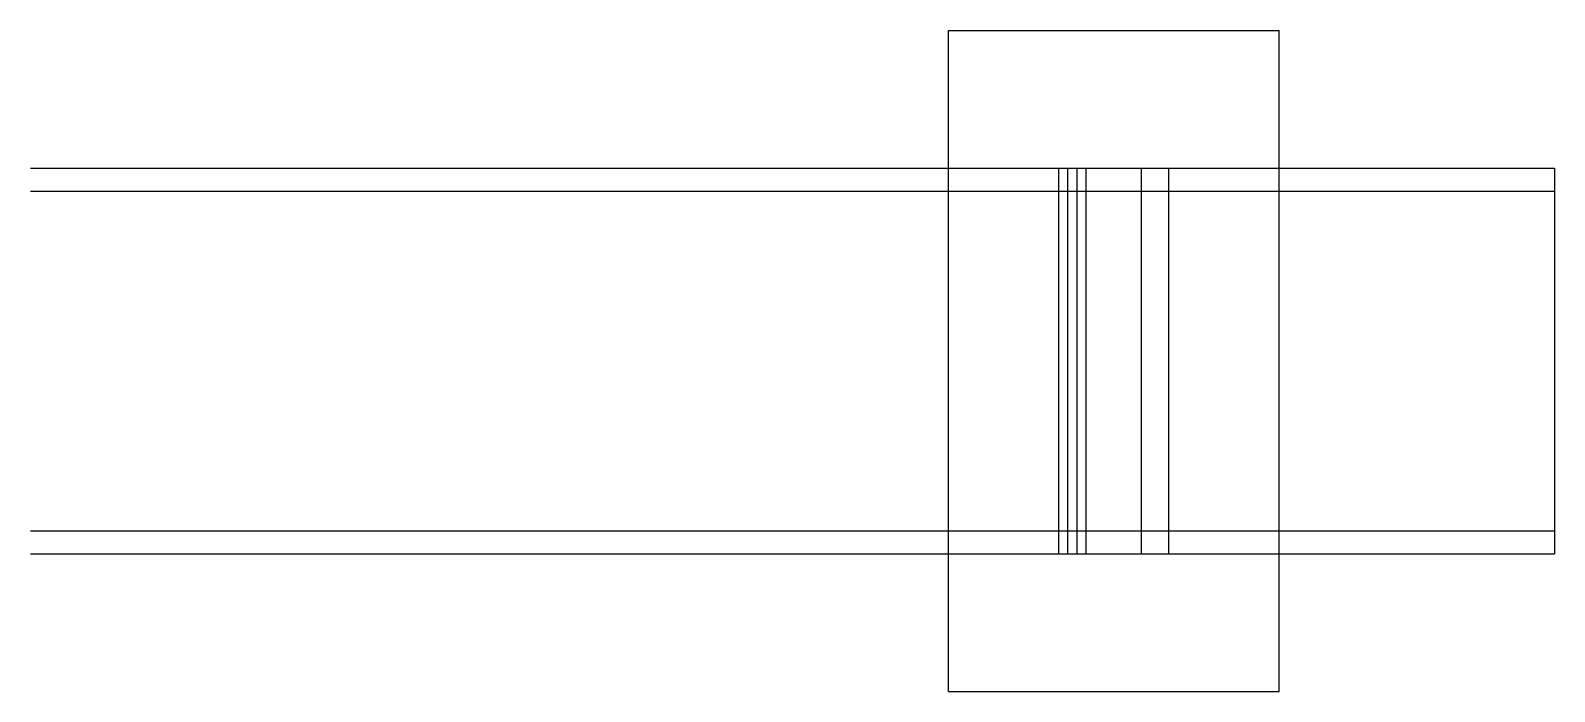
# Model space of a CAD drawing. Header units: millimetres. Extents: x 457408 to 486207, y -71811 to 8995.
# Drawn here: x 467351 to 483951, y -71811 to -64611 of the extents above.
import ezdxf

# ---------------------------------------------------------------- set-up
doc = ezdxf.new("R2010")
doc.units = ezdxf.units.MM

msp = doc.modelspace()

# ---------------------------------------------------------------- linework, layer by layer
for p, q in [((477350.872, -71810.955), (477350.872, -64610.955)), ((477350.872, -64610.955), (480950.872, -64610.955)), ((480950.872, -71810.955), (480950.872, -64610.955)), ((467350.872, -66110.955), (480950.872, -66110.955)), ((477350.872, -66110.955), (483950.872, -66110.955)), ((478550.872, -70310.955), (478550.872, -66110.955)), ((478550.872, -66110.955), (479750.872, -66110.955)), ((478650.872, -70310.955), (478650.872, -66110.955)), ((478750.872, -70310.955), (478750.872, -66110.955)), ((478850.872, -70310.955), (478850.872, -66110.955)), ((479450.872, -70310.955), (479450.872, -66110.955)), ((479750.872, -70310.955), (479750.872, -66110.955)), ((483950.872, -66110.955), (483950.872, -70310.955)), ((467350.872, -66360.955), (480950.872, -66360.955)), ((477350.872, -66360.955), (483950.872, -66360.955)), ((478850.872, -69710.955), (478850.872, -66710.955)), ((479450.872, -69710.955), (479450.872, -66710.955)), ((467350.872, -70060.955), (480950.872, -70060.955)), ((477350.872, -70060.955), (483950.872, -70060.955)), ((467350.872, -70310.955), (480950.872, -70310.955)), ((477350.872, -70310.955), (483950.872, -70310.955)), ((478550.872, -70310.955), (479750.872, -70310.955)), ((477350.872, -71810.955), (480950.872, -71810.955))]:
    msp.add_line(p, q)

doc.saveas('drawing.dxf')
